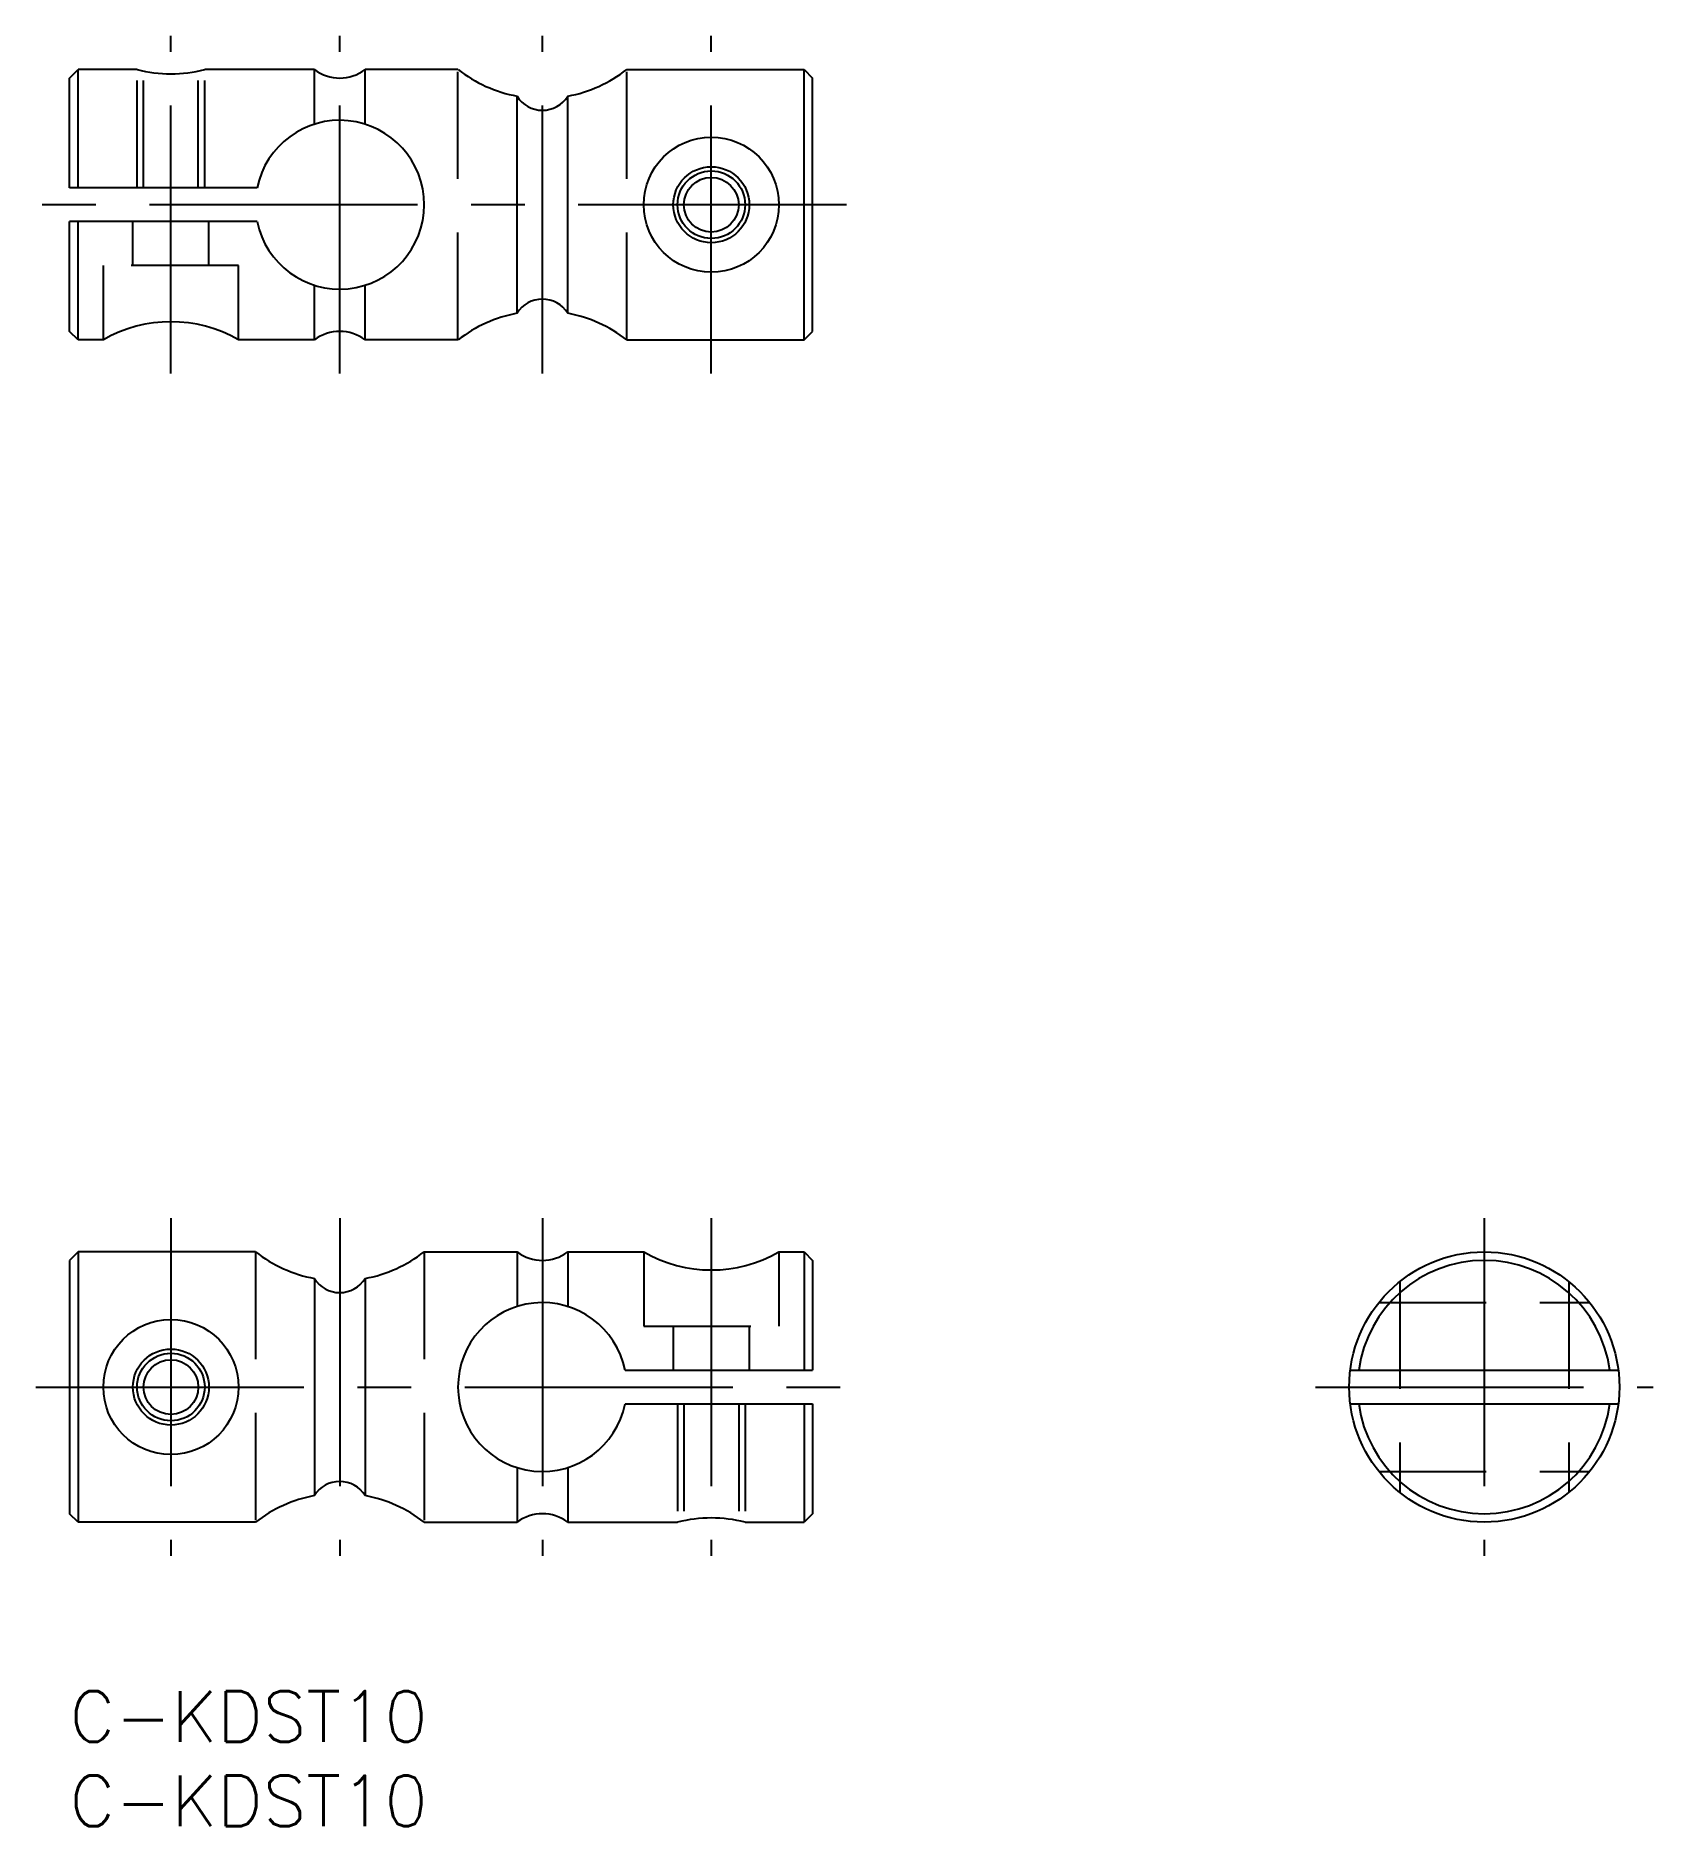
# Model space of a CAD drawing. Extents: x -2 to 94, y -8 to 98.
import ezdxf

# ---------------------------------------------------------------- set-up
doc = ezdxf.new("R2010")
doc.units = 0
doc.header["$LTSCALE"] = 0.5
doc.linetypes.add('CENTER', pattern=[50.8, 31.75, -6.35, 6.35, -6.35])
doc.linetypes.add('DASHED', pattern=[19.05, 12.7, -6.35])
for name, color, linetype in [('MSM_CENTER', 1, 'CENTER'), ('MSM_CONTINUOUS', 7, 'CONTINUOUS'), ('MSM_DASHED', 4, 'DASHED'), ('MSM_NARROW', 5, 'CONTINUOUS'), ('MSM_PART_NUMBER', 7, 'CONTINUOUS')]:
    doc.layers.add(name, color=color, linetype=linetype)
doc.styles.get("Standard").update_dxf_attribs({"font": 'txt.shx', "height": 3, "bigfont": 'bigfont.shx'})

# ---------------------------------------------------------------- blocks, each defined once
blk = doc.blocks.new('*U30')
at = {"layer": 'MSM_PART_NUMBER'}
blk.add_text('C-KDST10', height=3, dxfattribs=at).set_placement((0, -3))
blk = doc.blocks.new('*U31')
at = {"layer": 'MSM_PART_NUMBER'}
blk.add_text('C-KDST10', height=3, dxfattribs=at).set_placement((0, -8))

msp = doc.modelspace()

# ---------------------------------------------------------------- linework, layer by layer
at = {"layer": 'MSM_CENTER'}
for p, q in [((6, 78), (6, 98)), ((16, 78), (16, 98)), ((28, 78), (28, 98)), ((38, 78), (38, 98)), ((46, 88), (-1.77, 88)), ((6, 28), (6, 8)), ((16, 28), (16, 8)), ((28, 28), (28, 8)), ((38, 28), (38, 8)), ((83.77, 28), (83.77, 8)), ((-2, 18), (45.77, 18)), ((73.77, 18), (93.77, 18))]:
    msp.add_line(p, q, dxfattribs=at)
at = {"layer": 'MSM_CONTINUOUS'}
for p, q in [((0, 95.5), (0.5, 96)), ((0, 89), (0, 95.5)), ((0.5, 89), (0.5, 96)), ((4, 96), (0.5, 96)), ((14.5, 96), (8, 96)), ((14.5, 92.77), (14.5, 96)), ((23, 96), (17.5, 96)), ((17.5, 92.77), (17.5, 96)), ((33, 96), (43.5, 96)), ((43.5, 80), (43.5, 96)), ((43.5, 96), (44, 95.5)), ((44, 80.5), (44, 95.5)), ((26.5, 81.58), (26.5, 94.42)), ((29.5, 81.58), (29.5, 94.42)), ((11.1, 89), (0, 89)), ((0, 80.5), (0, 87)), ((11.1, 87), (0, 87)), ((0.5, 80), (0.5, 87)), ((14.5, 80), (14.5, 83.23)), ((17.5, 80), (17.5, 83.23)), ((0.5, 80), (0, 80.5)), ((2, 80), (0.5, 80)), ((14.5, 80), (10, 80)), ((23, 80), (17.5, 80)), ((33, 80), (43.5, 80)), ((43.5, 80), (44, 80.5)), ((0.5, 26), (0, 25.5)), ((0, 25.5), (0, 10.5)), ((0.5, 26), (0.5, 10)), ((11, 26), (0.5, 26)), ((21, 26), (26.5, 26)), ((26.5, 26), (26.5, 22.77)), ((29.5, 26), (34, 26)), ((29.5, 26), (29.5, 22.77)), ((42, 26), (43.5, 26)), ((43.5, 26), (44, 25.5)), ((43.5, 26), (43.5, 19)), ((44, 25.5), (44, 19)), ((14.5, 24.42), (14.5, 11.58)), ((17.5, 24.42), (17.5, 11.58)), ((32.9, 19), (44, 19)), ((75.84, 19), (91.71, 19)), ((32.9, 17), (44, 17)), ((43.5, 17), (43.5, 10)), ((44, 17), (44, 10.5)), ((75.84, 17), (91.71, 17)), ((26.5, 13.23), (26.5, 10)), ((29.5, 13.23), (29.5, 10)), ((0.5, 10), (0, 10.5)), ((11, 10), (0.5, 10)), ((21, 10), (26.5, 10)), ((29.5, 10), (36, 10)), ((40, 10), (43.5, 10)), ((44, 10.5), (43.5, 10))]:
    msp.add_line(p, q, dxfattribs=at)
for centre, radius in [((38, 88), 4), ((38, 88), 2.25), ((38, 88), 1.62), ((83.77, 18), 8), ((6, 18), 4), ((6, 18), 2.25), ((6, 18), 1.62)]:
    msp.add_circle(centre, radius, dxfattribs=at)
for centre, radius, start, end in [((6, 103.75), 8, 255.5224, 284.4776), ((16, 98), 2.5, 233.1301, 306.8699), ((27.99, 102.4), 8.11, 232.056, 259.4236), ((28.01, 102.4), 8.11, 280.5764, 307.944), ((28, 95.36), 1.77, 211.9429, 328.0571), ((16, 88), 5, 191.537, 168.463), ((28, 80.64), 1.77, 31.9429, 148.0571), ((6, 73.07), 8, 59.9999, 120.0001), ((27.99, 73.6), 8.11, 100.5764, 127.944), ((28.01, 73.6), 8.11, 52.056, 79.4236), ((16, 78), 2.5, 53.1301, 126.8699), ((15.99, 32.4), 8.11, 232.056, 259.4236), ((16.01, 32.4), 8.11, 280.5764, 307.944), ((28, 28), 2.5, 233.1301, 306.8699), ((38, 32.93), 8, 239.9999, 300.0001), ((83.77, 18), 7.5, 7.6623, 172.3377), ((16, 25.36), 1.77, 211.9429, 328.0571), ((28, 18), 5, 11.537, 348.463), ((83.77, 18), 7.5, 187.6623, 352.3377), ((16, 10.64), 1.77, 31.9429, 148.0571), ((15.99, 3.6), 8.11, 100.5764, 127.944), ((16.01, 3.6), 8.11, 52.056, 79.4236), ((28, 8), 2.5, 53.1301, 126.8699), ((38, 2.25), 8, 75.5224, 104.4776)]:
    msp.add_arc(centre, radius, start, end, dxfattribs=at)
at = {"layer": 'MSM_DASHED'}
for p, q in [((4, 89), (4, 96)), ((4.38, 89), (4.38, 95.91)), ((7.62, 89), (7.62, 95.91)), ((8, 89), (8, 96)), ((23, 80), (23, 96)), ((33, 80), (33, 96)), ((3.75, 84.4), (3.75, 87)), ((8.25, 84.4), (8.25, 87)), ((2, 80), (2, 84.4)), ((10, 84.4), (2, 84.4)), ((10, 80), (10, 84.4)), ((11, 26), (11, 10)), ((21, 26), (21, 10)), ((34, 26), (34, 21.6)), ((42, 26), (42, 21.6)), ((78.77, 24.24), (78.77, 11.76)), ((88.77, 24.24), (88.77, 11.76)), ((77.53, 23), (90.02, 23)), ((34, 21.6), (42, 21.6)), ((35.75, 21.6), (35.75, 19)), ((40.25, 21.6), (40.25, 19)), ((36, 17), (36, 10)), ((36.38, 17), (36.38, 10.09)), ((39.62, 17), (39.62, 10.09)), ((40, 17), (40, 10)), ((77.53, 13), (90.02, 13))]:
    msp.add_line(p, q, dxfattribs=at)
at = {"layer": 'MSM_NARROW'}
for centre in [(38, 88), (6, 18)]:
    msp.add_circle(centre, 2, dxfattribs=at)

# ---------------------------------------------------------------- block references
at = {"layer": 'MSM_CONTINUOUS'}
for name in ['*U30', '*U31']:
    msp.add_blockref(name, (0, 0), dxfattribs=at)

doc.saveas('drawing.dxf')
